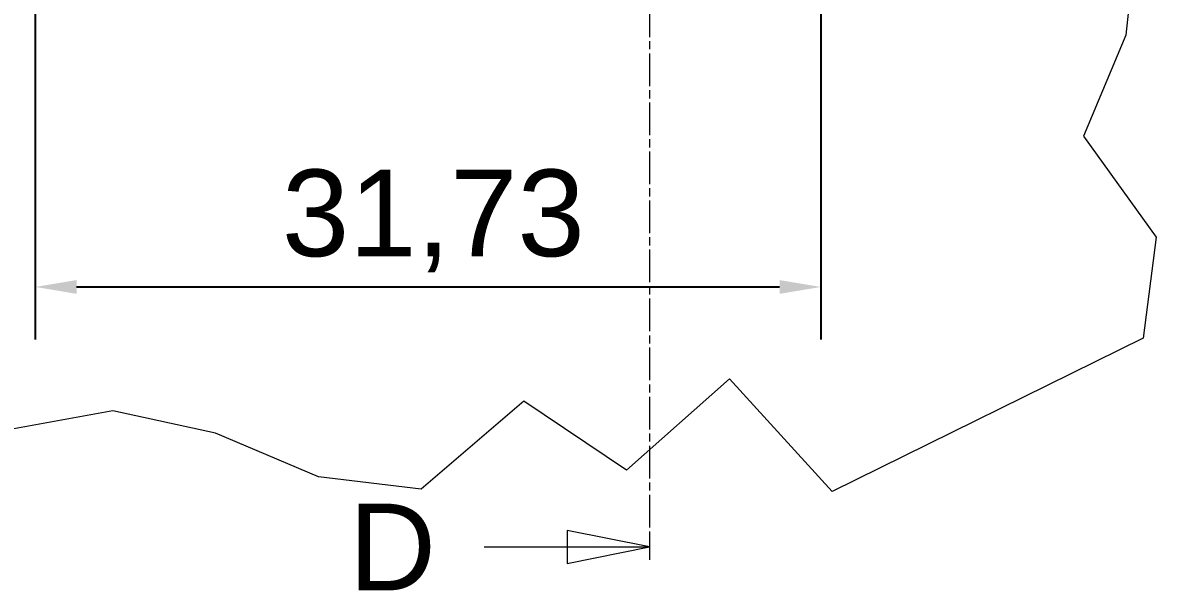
# Model space of a CAD drawing. Header units: millimetres. Extents: x 0 to 1486, y 0 to 1051.
# Drawn here: x 1217.8 to 1303.7, y 816.2 to 859.2 of the extents above; entities that cross this region are included whole.
import ezdxf

# ---------------------------------------------------------------- set-up
doc = ezdxf.new("R2010")
doc.units = ezdxf.units.MM
doc.header["$LTSCALE"] = 1.25
doc.linetypes.add('CHAIN', pattern=[0.3543, 0.2362, -0.0295, 0.0591, -0.0295])
doc.linetypes.add('LONG_DASH_DOTTED', pattern=[0.3001, 0.2362, -0.0295, 0.0049, -0.0295])
for name, color, linetype, lineweight, true_color in [('Bemaßungen(DIN)', 7, 'Continuous', 5, 0x262659), ('Bruchlinien(DIN)', 7, 'Continuous', 9, 0x262659), ('Schnittansichtslinien(DIN)', 7, 'LONG_DASH_DOTTED', 9, 0x262659)]:
    doc.layers.add(name, color=color, linetype=linetype, lineweight=lineweight, true_color=true_color)
doc.styles.add('Aktuell-DINGroßer Text', font='arial.ttf')
doc.dimstyles.new('STANDARD-DIN', dxfattribs={"dimscale": 1.25, "dimtxt": 5.25, "dimasz": 2.5, "dimexe": 3.175, "dimexo": 0, "dimgap": 0.8, "dimtad": 1, "dimrnd": 1e-08, "dimtxsty": 'Aktuell-DINGroßer Text', "dimcen": 0.09, "dimdle": 10, "dimclrd": 256, "dimclre": 256, "dimclrt": 256, "dimazin": 2, "dimtfac": 0.666667, "dimtmove": 0, "dimatfit": 3, "dimfxl": 1, "dimtolj": 1, "dimlwd": 25, "dimlwe": 25, "dimarcsym": 0})

# ---------------------------------------------------------------- blocks, each defined once
blk = doc.blocks.new('2DTransSchnitt2')
at = {"layer": 'Schnittansichtslinien(DIN)', "linetype": 'CHAIN', "ltscale": 6.706732}
blk.add_line((1012.253, 801.333), (1012.253, 654.809), dxfattribs=at)
at = {"layer": 'Schnittansichtslinien(DIN)', "linetype": 'Continuous'}
for p, q in [((1012.253, 655.597), (1007.253, 656.597)), ((1007.253, 656.597), (1007.253, 654.597)), ((1002.222, 655.597), (1007.253, 655.597)), ((1007.253, 655.597), (1012.253, 655.597)), ((1007.253, 654.597), (1012.253, 655.597))]:
    blk.add_line(p, q, dxfattribs=at)
at = {"layer": 'Schnittansichtslinien(DIN)', "linetype": 'Continuous', "lineweight": 20}
blk.add_line((1012.253, 656.385), (1012.253, 654.809), dxfattribs=at)
at = {"layer": 'Schnittansichtslinien(DIN)', "linetype": 'Continuous', "flags": 128}
blk.add_lwpolyline([(1007.253, 654.597), (1012.253, 655.597), (1007.253, 656.597), (1007.253, 654.597)], dxfattribs=at)
at = {"layer": 'Schnittansichtslinien(DIN)'}
blk.add_solid([(1007.253, 654.597), (1012.253, 655.597), (1007.253, 656.597), (1007.253, 654.597)], dxfattribs=at)
at = {"layer": 'Schnittansichtslinien(DIN)', "insert": (994.016, 652.972), "char_height": 5.25, "attachment_point": 7, "style": 'Aktuell-DINGroßer Text'}
blk.add_mtext('D', dxfattribs=at)
blk = doc.blocks.new('*D130')
at = {"layer": 'Bemaßungen(DIN)', "color": 250, "linetype": 'Continuous', "lineweight": 25, "true_color": 0x3f3f3f, "transparency": 16777216}
for p, q in [((1218.791, 861.059), (1218.791, 835.215)), ((1278.285, 861.059), (1278.285, 835.215)), ((1221.916, 839.184), (1275.16, 839.184))]:
    blk.add_line(p, q, dxfattribs=at)
at = {"layer": 'Bemaßungen(DIN)', "color": 250, "linetype": 'Continuous', "true_color": 0x3f3f3f, "transparency": 16777216}
for points in [[(1221.916, 839.704), (1221.916, 838.663), (1218.791, 839.184)], [(1275.16, 839.704), (1275.16, 838.663), (1278.285, 839.184)]]:
    blk.add_solid(points, dxfattribs=at)
at = {"layer": 'Defpoints', "color": 0, "linetype": 'Continuous', "transparency": 16777216}
for p in [(1218.791, 861.059), (1278.285, 861.059), (1278.285, 839.184)]:
    blk.add_point(p, dxfattribs=at)
at = {"layer": 'Bemaßungen(DIN)', "color": 179, "linetype": 'Continuous', "lineweight": 25, "true_color": 0x262659, "transparency": 16777216, "insert": (1237.468, 848.071), "char_height": 6.5625, "attachment_point": 1, "style": 'Aktuell-DINGroßer Text'}
blk.add_mtext('\\A1;31,73', dxfattribs=at)

msp = doc.modelspace()

# ---------------------------------------------------------------- linework, layer by layer
at = {"layer": 'Bruchlinien(DIN)'}
for p, q in [((1301.596, 860.1302), (1301.3746, 858.2568)), ((1301.3746, 858.2568), (1298.1723, 850.6048)), ((1298.1723, 850.6048), (1303.6953, 842.9528)), ((1303.6953, 842.9528), (1302.7039, 835.3008)), ((1302.7039, 835.3008), (1279.1464, 823.6926)), ((1271.3625, 832.2186), (1263.5786, 825.3186)), ((1279.1464, 823.6926), (1271.3625, 832.2186)), ((1255.7946, 830.5397), (1248.0107, 823.8719)), ((1263.5786, 825.3186), (1255.7946, 830.5397)), ((1224.6589, 829.7941), (1216.875, 828.3973)), ((1232.4428, 828.1212), (1224.6589, 829.7941)), ((1240.2268, 824.8168), (1232.4428, 828.1212)), ((1248.0107, 823.8719), (1240.2268, 824.8168))]:
    msp.add_line(p, q, dxfattribs=at)

# ---------------------------------------------------------------- block references
at = {"layer": 'Schnittansichtslinien(DIN)', "xscale": 1.25, "yscale": 1.25, "zscale": 1.25}
msp.add_blockref('2DTransSchnitt2', (0, 0), dxfattribs=at)

# ---------------------------------------------------------------- dimensions: what is measured, and where the dimension line sits
at = {"layer": 'Bemaßungen(DIN)', "color": 250, "linetype": 'Continuous', "lineweight": 25, "true_color": 0x3f3f3f}
dim = msp.add_linear_dim(base=(1278.2847, 839.1836), p1=(1218.7909, 861.0586), p2=(1278.2847, 861.0586), dimstyle='STANDARD-DIN', override={"dimgap": 0.8, "dimdec": 2, "dimlfac": 0.533333, "dimtol": 0, "dimlim": 0, "dimtp": 0, "dimtm": 0, "dimtdec": 2, "dimtofl": 0, "dimatfit": 1}, dxfattribs=at)
dim.commit()
dim.dimension.update_dxf_attribs({"geometry": '*D130', "text_midpoint": (1248.5378, 839.1836), "dimtype": 160})

doc.saveas('drawing.dxf')
